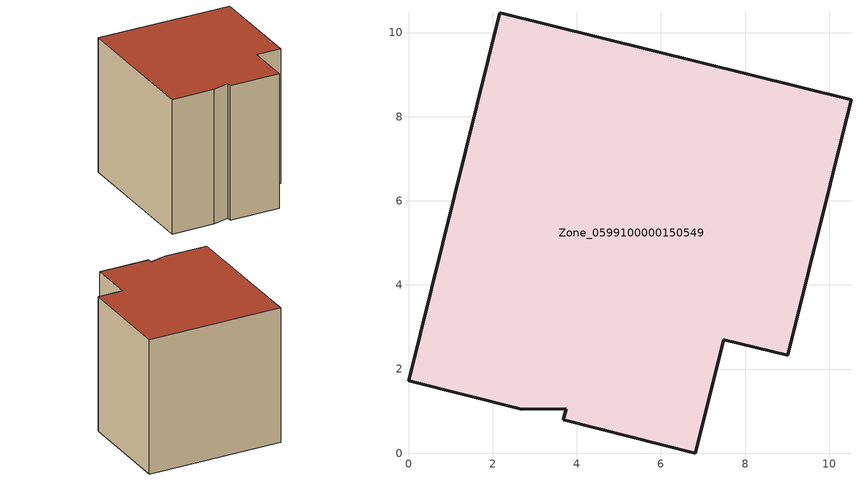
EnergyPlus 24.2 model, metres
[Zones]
Zone_0599100000150549
 floor ground (C_G): 6.82,0 3.68,0.79 3.75,1.06 2.69,1.04 0,1.72 2.17,10.47 10.52,8.4 9.01,2.33 7.5,2.7 z0
 wall outside (C_F): 2.17,10.47 0,1.72 2.69,1.04 3.75,1.06 3.68,0.79 6.82,0 7.5,2.7 9.01,2.33 10.52,8.4 2.17,10.47 z0:8.71
 roof outside (C_R): 3.68,0.79 6.82,0 7.5,2.7 9.01,2.33 10.52,8.4 2.17,10.47 0,1.72 2.69,1.04 3.75,1.06 z8.71
[BUILDING]
Pand.0599100000150549: North Axis=0; Terrain=City; Loads Convergence Tolerance Value=0.04; Temperature Convergence Tolerance Value=0.4; Solar Distribution=FullExterior; Maximum Number of Warmup Days=25; Minimum Number of Warmup Days=1
[Site:Location]
Rotterdam.The.Hague.AP_ZH_NLD Design_Conditions: Latitude=51.96; Longitude=4.45; Time Zone=1; Elevation=-4.5
[SITE:GROUNDTEMPERATURE:BUILDINGSURFACE]
18, 18, 18, 18, 18, 18, 18, 18, 18, 18, 18, 18
[MATERIAL] Thermal Absorptance=0.9; Solar Absorptance=0.7; Visible Absorptance=0.7
Name | Roughness | Thickness | Conductivity | Density | Specific Heat
G.D.1965 | MediumSmooth | 0.15 | 1 | 540 | 1210
F.D.1965 | Rough | 0.3 | 0.857143 | 1920 | 840
R.D.1965 | MediumRough | 0.2 | 0.08 | 1500 | 1000
[CONSTRUCTION]
C_G: G.D.1965
C_F: F.D.1965
C_R: R.D.1965
[ZONE]
Zone_0599100000150549: Type=1; Multiplier=1; Ceiling Height=Autocalculate; Volume=Autocalculate; Floor Area=autocalculate; Part of Total Floor Area=Yes
[ZONEINFILTRATION:DESIGNFLOWRATE]
Infil_Zone_0599100000150549: Zone or ZoneList or Space or SpaceList=Zone_0599100000150549; Schedule=AlwaysOn; Design Flow Rate Calculation Method=Flow/Area; Flow Rate per Floor Area=0.0042; Constant Term Coefficient=1; Temperature Term Coefficient=0; Velocity Term Coefficient=0; Velocity Squared Term Coefficient=0
[HVACTEMPLATE:ZONE:IDEALLOADSAIRSYSTEM]
Zone_0599100000150549: Maximum Heating Supply Air Temperature=50; Minimum Cooling Supply Air Temperature=13; Maximum Heating Supply Air Humidity Ratio=0.0156; Minimum Cooling Supply Air Humidity Ratio=0.0077; Heating Limit=NoLimit; Cooling Limit=NoLimit; Dehumidification Control Type=ConstantSensibleHeatRatio; Cooling Sensible Heat Ratio=0.7; Dehumidification Setpoint=60; Humidification Control Type=None; Humidification Setpoint=30; Outdoor Air Method=None; Outdoor Air Flow Rate per Person=0.00944; Outdoor Air Flow Rate per Zone Floor Area=0; Outdoor Air Flow Rate per Zone=0; Demand Controlled Ventilation Type=None; Outdoor Air Economizer Type=NoEconomizer; Heat Recovery Type=None; Sensible Heat Recovery Effectiveness=0.7; Latent Heat Recovery Effectiveness=0.65
[ZONECONTROL:THERMOSTAT]
ThermostatControl_Zone_0599100000150549: Zone or ZoneList=Zone_0599100000150549; Control Type Schedule=DualSetpointControlType; Control 1=Thermostat_Zone_0599100000150549; Temperature Difference Between Cutout And Setpoint=0
[THERMOSTATSETPOINT:DUALSETPOINT]
Thermostat_Zone_0599100000150549: Heating Setpoint Temperature Schedule=HeatingSetpoint_Zone_0599100000150549; Cooling Setpoint Temperature Schedule=CoolingSetpoint_Zone_0599100000150549
[SCHEDULE:COMPACT]
HeatingSetpoint_Zone_0599100000150549: Through: 12/31, For: AllDays, Until: 24:00, 21
CoolingSetpoint_Zone_0599100000150549: Through: 12/31, For: AllDays, Until: 24:00, 24
DualSetpointControlType: Through: 12/31, For: AllDays, Until: 24:00, 4
AlwaysOn: Through: 12/31, For: AllDays, Until: 24:00, 1
